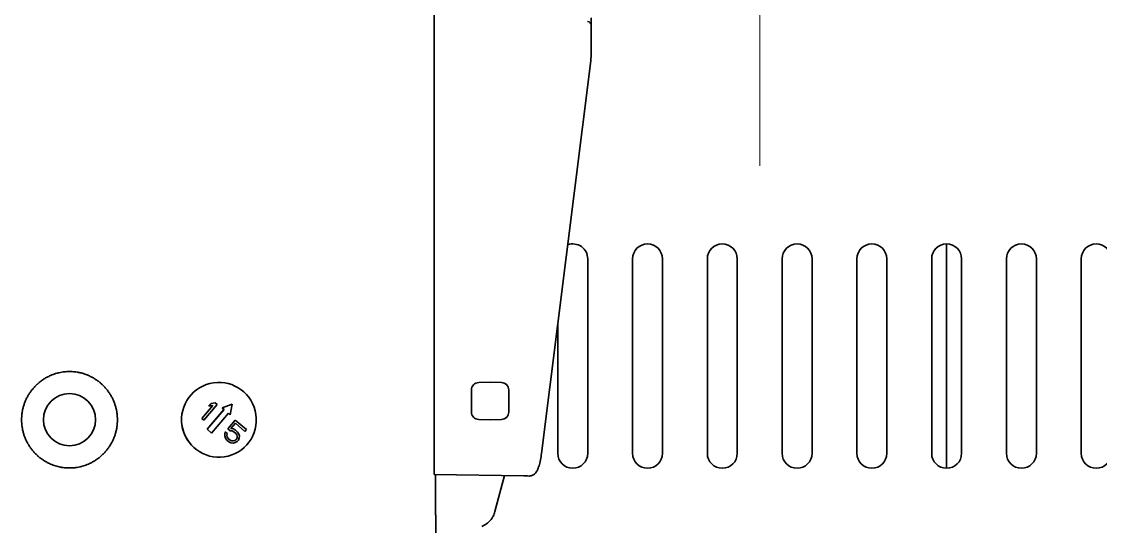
# Model space of a CAD drawing. Extents: x 6336 to 10269, y -393 to 2899.
# Drawn here: x 8605.7 to 8894.2, y 2375.2 to 2510.2 of the extents above; entities that cross this region are included whole.
import ezdxf

# ---------------------------------------------------------------- set-up
doc = ezdxf.new("R2010")
doc.units = 0
doc.header["$LTSCALE"] = 5
doc.layers.get('0').update_dxf_attribs({"linetype": 'CONTINUOUS', "lineweight": 0})
doc.layers.add('1', color=7, linetype='CONTINUOUS', true_color=0xffffff)

msp = doc.modelspace()

# ---------------------------------------------------------------- linework, layer by layer
at = {"color": 6}
msp.add_line((8803.07, 2571.63), (8803.07, 2471.63), dxfattribs=at)
at = {"layer": '1', "color": 7, "linetype": 'Continuous', "lineweight": 35}
for p, q in [((8715.97, 2684.06), (8715.97, 2424.44)), ((8757.97, 2511.18), (8757.97, 2509.17)), ((8757.97, 2509.17), (8757.97, 2500.85)), ((8744.7, 2394.72), (8757.9, 2499.69)), ((8853.07, 2450.73), (8853.07, 2390.73)), ((8757.07, 2394.73), (8757.07, 2446.73)), ((8769.07, 2446.73), (8769.07, 2394.73)), ((8777.07, 2394.73), (8777.07, 2446.73)), ((8789.07, 2446.73), (8789.07, 2394.73)), ((8797.07, 2394.73), (8797.07, 2446.73)), ((8809.07, 2394.73), (8809.07, 2446.73)), ((8817.07, 2446.73), (8817.07, 2394.73)), ((8829.07, 2394.73), (8829.07, 2446.73)), ((8837.07, 2446.73), (8837.07, 2394.73)), ((8849.07, 2394.73), (8849.07, 2446.73)), ((8857.07, 2446.73), (8857.07, 2394.73)), ((8869.07, 2394.73), (8869.07, 2446.73)), ((8877.07, 2446.73), (8877.07, 2394.73)), ((8889.07, 2394.73), (8889.07, 2446.73)), ((8749.07, 2429.5), (8749.07, 2394.73)), ((8715.97, 2421.51), (8715.97, 2424.44)), ((8715.97, 2421.51), (8715.97, 2419.25)), ((8715.97, 2416.32), (8715.97, 2419.25)), ((8715.97, 2416.32), (8715.97, 2401.24)), ((8656.01, 2413.4), (8656.01, 2413.4)), ((8727.94, 2413.67), (8730.97, 2413.73)), ((8730.97, 2413.73), (8734.01, 2413.67)), ((8725.97, 2411.67), (8725.97, 2405.78)), ((8735.97, 2411.67), (8735.97, 2405.78)), ((8653.83, 2404.01), (8656.8, 2407.49)), ((8656.8, 2407.49), (8653.84, 2404.02)), ((8654.36, 2403.57), (8657.93, 2407.75)), ((8655.74, 2407.31), (8656.35, 2408.02)), ((8656.35, 2408.02), (8655.74, 2407.31)), ((8656.8, 2407.49), (8655.74, 2407.31)), ((8655.74, 2407.31), (8655.74, 2407.31)), ((8657.41, 2408.2), (8656.35, 2408.02)), ((8656.35, 2408.02), (8656.35, 2408.02)), ((8656.8, 2407.49), (8656.8, 2407.49)), ((8656.8, 2407.49), (8656.8, 2407.49)), ((8657.93, 2407.75), (8657.41, 2408.2)), ((8659.29, 2406.92), (8662.01, 2407.88)), ((8659.29, 2406.92), (8659.29, 2406.92)), ((8659.79, 2406.49), (8659.29, 2406.92)), ((8659.29, 2406.92), (8659.8, 2406.49)), ((8661.48, 2405.05), (8662.01, 2407.89)), ((8662.01, 2407.88), (8662.01, 2407.89)), ((8662.01, 2407.88), (8662.01, 2407.89)), ((8653.83, 2404.01), (8653.84, 2404.02)), ((8654.36, 2403.57), (8653.83, 2404.01)), ((8653.84, 2404.02), (8654.36, 2403.57)), ((8659.8, 2406.49), (8655.25, 2401.16)), ((8655.25, 2401.16), (8659.79, 2406.49)), ((8656.43, 2400.16), (8660.98, 2405.48)), ((8659.79, 2406.49), (8659.8, 2406.49)), ((8661.48, 2405.05), (8660.97, 2405.48)), ((8660.98, 2405.48), (8661.48, 2405.05)), ((8661.48, 2405.05), (8661.48, 2405.05)), ((8730.97, 2403.73), (8727.94, 2403.78)), ((8734.01, 2403.78), (8730.97, 2403.73)), ((8654.36, 2403.57), (8654.36, 2403.57)), ((8656.43, 2400.16), (8655.25, 2401.16)), ((8655.25, 2401.16), (8656.43, 2400.16)), ((8655.25, 2401.16), (8655.25, 2401.16)), ((8660.83, 2401.27), (8662.81, 2403.59)), ((8662.81, 2403.59), (8660.83, 2401.27)), ((8660.83, 2401.27), (8660.83, 2401.27)), ((8661.44, 2400.75), (8660.83, 2401.27)), ((8660.83, 2401.27), (8661.44, 2400.75)), ((8661.44, 2400.75), (8661.44, 2400.75)), ((8662.02, 2400.72), (8661.44, 2400.75)), ((8661.44, 2400.75), (8662.02, 2400.72)), ((8661.65, 2401.35), (8662.87, 2402.77)), ((8662.31, 2401.24), (8661.65, 2401.35)), ((8662.83, 2400.96), (8662.31, 2401.24)), ((8662.81, 2403.59), (8662.81, 2403.59)), ((8665.77, 2401.06), (8662.81, 2403.59)), ((8663.35, 2400.51), (8662.83, 2400.96)), ((8665.39, 2400.61), (8662.86, 2402.77)), ((8662.87, 2402.77), (8665.39, 2400.61)), ((8665.39, 2400.61), (8665.77, 2401.06)), ((8715.97, 2398.29), (8715.97, 2401.24)), ((8656.43, 2400.16), (8656.43, 2400.16)), ((8659.98, 2399.39), (8660.02, 2399.97)), ((8660.02, 2399.97), (8659.98, 2399.39)), ((8660.18, 2398.75), (8659.98, 2399.39)), ((8659.98, 2399.39), (8660.19, 2398.75)), ((8659.98, 2399.39), (8659.98, 2399.39)), ((8660.02, 2399.97), (8660.15, 2400.47)), ((8660.15, 2400.47), (8660.02, 2399.97)), ((8660.02, 2399.97), (8660.02, 2399.97)), ((8660.15, 2400.47), (8660.15, 2400.47)), ((8660.67, 2400.03), (8660.15, 2400.47)), ((8660.54, 2398.29), (8660.18, 2398.75)), ((8660.18, 2398.75), (8660.19, 2398.75)), ((8660.19, 2398.75), (8660.55, 2398.29)), ((8660.54, 2399.52), (8660.67, 2400.03)), ((8660.65, 2399.12), (8660.54, 2399.52)), ((8661.07, 2397.84), (8660.54, 2398.29)), ((8660.54, 2398.29), (8660.55, 2398.29)), ((8660.55, 2398.29), (8661.07, 2397.84)), ((8660.93, 2398.73), (8660.65, 2399.12)), ((8661.45, 2398.29), (8660.93, 2398.73)), ((8661.87, 2398.08), (8661.45, 2398.29)), ((8662.29, 2398.03), (8661.87, 2398.08)), ((8662.02, 2400.72), (8662.02, 2400.72)), ((8662.44, 2400.51), (8662.02, 2400.72)), ((8662.02, 2400.72), (8662.45, 2400.51)), ((8662.69, 2398.15), (8662.29, 2398.03)), ((8662.29, 2398.03), (8662.29, 2398.03)), ((8662.44, 2400.51), (8662.45, 2400.51)), ((8662.97, 2400.07), (8662.44, 2400.51)), ((8662.45, 2400.51), (8662.97, 2400.07)), ((8662.69, 2398.15), (8663, 2398.34)), ((8663, 2398.34), (8662.69, 2398.15)), ((8662.69, 2398.15), (8662.69, 2398.15)), ((8662.81, 2397.59), (8663.36, 2397.88)), ((8662.97, 2400.07), (8662.97, 2400.07)), ((8663.24, 2399.68), (8662.97, 2400.07)), ((8662.97, 2400.07), (8663.24, 2399.68)), ((8663, 2398.34), (8663.15, 2398.52)), ((8663.16, 2398.52), (8663, 2398.34)), ((8663, 2398.34), (8663, 2398.34)), ((8663.15, 2398.52), (8663.29, 2398.86)), ((8663.15, 2398.52), (8663.16, 2398.52)), ((8663.3, 2398.86), (8663.16, 2398.52)), ((8663.24, 2399.68), (8663.24, 2399.68)), ((8663.35, 2399.28), (8663.24, 2399.68)), ((8663.24, 2399.68), (8663.35, 2399.28)), ((8663.29, 2398.86), (8663.35, 2399.28)), ((8663.29, 2398.86), (8663.3, 2398.86)), ((8663.35, 2399.28), (8663.3, 2398.86)), ((8663.71, 2400.05), (8663.35, 2400.51)), ((8663.35, 2399.28), (8663.35, 2399.28)), ((8663.36, 2397.88), (8663.67, 2398.24)), ((8663.67, 2398.24), (8663.87, 2398.83)), ((8663.92, 2399.41), (8663.71, 2400.05)), ((8663.87, 2398.83), (8663.92, 2399.41)), ((8665.39, 2400.61), (8665.39, 2400.61)), ((8715.97, 2398.29), (8715.97, 2396.52)), ((8661.58, 2397.56), (8661.07, 2397.84)), ((8661.07, 2397.84), (8661.07, 2397.84)), ((8661.07, 2397.84), (8661.58, 2397.56)), ((8661.58, 2397.56), (8661.58, 2397.56)), ((8662.24, 2397.45), (8661.58, 2397.56)), ((8661.58, 2397.56), (8662.25, 2397.45)), ((8662.81, 2397.59), (8662.24, 2397.45)), ((8662.24, 2397.45), (8662.25, 2397.45)), ((8662.81, 2397.59), (8662.81, 2397.59)), ((8662.81, 2397.59), (8662.81, 2397.59)), ((8715.97, 2393.56), (8715.97, 2396.52)), ((8660.86, 2394), (8660.86, 2394)), ((8715.97, 2393.56), (8715.97, 2390.61)), ((8715.97, 2389.11), (8715.97, 2390.61)), ((8739.98, 2388.69), (8715.97, 2389.11)), ((8734.85, 2388.78), (8732.27, 2379.17)), ((8740.95, 2388.67), (8739.98, 2388.69)), ((8741.48, 2388.66), (8740.95, 2388.67))]:
    msp.add_line(p, q, dxfattribs=at)
msp.add_circle((8618.47, 2403.73), 6.97, dxfattribs=at)
for centre, radius, start, end in [((8756.97, 2509.17), 1, 0, 85), ((8753.07, 2446.73), 4, 0, 109.8675), ((8773.07, 2446.73), 4, 0, 180), ((8793.07, 2446.73), 4, 0, 180), ((8813.07, 2446.73), 4, 0, 180), ((8833.07, 2446.73), 4, 0, 180), ((8853.07, 2446.73), 4, 0, 180), ((8873.07, 2446.73), 4, 0, 180), ((8893.07, 2446.73), 4, 0, 180), ((8727.97, 2411.67), 2, 91, 180), ((8733.97, 2411.67), 2, 0, 89), ((8727.97, 2405.78), 2, 180, 269), ((8733.97, 2405.78), 2, 271, 0), ((8753.07, 2394.73), 4, 180, 0), ((8773.07, 2394.73), 4, 180, 0), ((8793.07, 2394.73), 4, 180, 0), ((8813.07, 2394.73), 4, 180, 0), ((8833.07, 2394.73), 4, 180, 0), ((8853.07, 2394.73), 4, 180, 0), ((8873.07, 2394.73), 4, 180, 0), ((8893.07, 2394.73), 4, 180, 0)]:
    msp.add_arc(centre, radius, start, end, dxfattribs=at)
msp.add_ellipse((8658.43, 2403.7), major_axis=(2.43, -9.7), ratio=0.999838, start_param=3.141683, end_param=6.283177, dxfattribs=at)
msp.add_ellipse((8658.44, 2403.7), major_axis=(-2.43, 9.7), ratio=0.999838, dxfattribs=at)
for points, degree in [([(8757.9, 2499.64), (8757.97, 2500.86)], 1), ([(8716.38, 2389.11), (8716.4, 2380.96), (8716.42, 2372.65)], 2)]:
    msp.add_open_spline(points, degree=degree, dxfattribs=at)
for points, knots in [([(8613.11, 2415.41), (8612.83, 2415.28), (8612.56, 2415.14), (8612.03, 2414.84), (8611.5, 2414.53), (8610.76, 2414), (8610.28, 2413.61), (8610, 2413.36), (8609.94, 2413.31), (8609.83, 2413.21), (8609.77, 2413.16), (8609.6, 2413), (8609.49, 2412.89), (8609.17, 2412.56), (8608.76, 2412.11), (8608.19, 2411.4), (8607.67, 2410.65), (8607.36, 2410.13), (8607.18, 2409.79), (8607.14, 2409.72), (8607.07, 2409.58), (8606.97, 2409.38), (8606.87, 2409.17), (8606.68, 2408.75), (8606.45, 2408.19), (8606.16, 2407.32), (8606.01, 2406.73), (8605.91, 2406.29), (8605.87, 2406.06), (8605.83, 2405.84), (8605.81, 2405.68), (8605.8, 2405.61), (8605.74, 2405.23), (8605.71, 2404.92), (8605.66, 2404.31), (8605.64, 2403.71), (8605.68, 2402.8), (8605.74, 2402.19), (8605.8, 2401.74), (8605.83, 2401.59), (8605.87, 2401.36), (8605.88, 2401.28), (8605.91, 2401.13), (8605.99, 2400.76), (8606.08, 2400.39), (8606.25, 2399.8), (8606.44, 2399.22), (8606.79, 2398.38), (8607.06, 2397.83), (8607.24, 2397.5), (8607.28, 2397.43), (8607.35, 2397.3), (8607.39, 2397.23), (8607.51, 2397.03), (8607.59, 2396.9), (8607.84, 2396.51), (8608.18, 2396.01), (8608.75, 2395.3), (8609.37, 2394.63), (8609.81, 2394.21), (8610.1, 2393.95), (8610.16, 2393.9), (8610.27, 2393.8), (8610.45, 2393.66), (8610.63, 2393.51), (8611, 2393.24), (8611.5, 2392.88), (8612.28, 2392.41), (8612.82, 2392.13), (8613.1, 2392)], [0, 0, 0, 0, 0.03125, 0.03125, 0.0625, 0.09375, 0.125, 0.125, 0.132813, 0.132813, 0.140625, 0.140625, 0.15625, 0.15625, 0.1875, 0.21875, 0.25, 0.28125, 0.28125, 0.289063, 0.289063, 0.296875, 0.3125, 0.3125, 0.34375, 0.375, 0.40625, 0.40625, 0.421875, 0.429688, 0.429688, 0.4375, 0.4375, 0.46875, 0.46875, 0.5, 0.53125, 0.5625, 0.5625, 0.578125, 0.578125, 0.585938, 0.585938, 0.59375, 0.625, 0.625, 0.65625, 0.6875, 0.71875, 0.71875, 0.726563, 0.726563, 0.734375, 0.734375, 0.75, 0.75, 0.78125, 0.8125, 0.84375, 0.875, 0.875, 0.882813, 0.882813, 0.890625, 0.90625, 0.90625, 0.9375, 0.96875, 1, 1, 1, 1]), ([(8623.84, 2415.41), (8623.42, 2415.6), (8622.56, 2415.95), (8621.67, 2416.2), (8621.16, 2416.31), (8621.11, 2416.32), (8620.99, 2416.34), (8620.82, 2416.38), (8620.65, 2416.41), (8620.31, 2416.46), (8620.08, 2416.5), (8619.4, 2416.57), (8618.94, 2416.6), (8618.01, 2416.6), (8617.09, 2416.55), (8616.18, 2416.4), (8615.67, 2416.28), (8615.61, 2416.27), (8615.5, 2416.24), (8615.33, 2416.2), (8614.94, 2416.1), (8614.61, 2416), (8613.96, 2415.77), (8613.53, 2415.6), (8613.11, 2415.41)], [0, 0, 0, 0, 0.125, 0.25, 0.25, 0.265625, 0.265625, 0.28125, 0.3125, 0.3125, 0.375, 0.375, 0.5, 0.5, 0.625, 0.75, 0.75, 0.765625, 0.765625, 0.78125, 0.8125, 0.875, 0.875, 1, 1, 1, 1]), ([(8623.84, 2392), (8624.12, 2392.13), (8624.39, 2392.27), (8624.93, 2392.57), (8625.45, 2392.88), (8626.19, 2393.41), (8626.67, 2393.79), (8626.95, 2394.05), (8627.01, 2394.1), (8627.13, 2394.2), (8627.18, 2394.25), (8627.35, 2394.41), (8627.46, 2394.52), (8627.78, 2394.85), (8628.19, 2395.29), (8628.76, 2396.01), (8629.28, 2396.76), (8629.59, 2397.28), (8629.77, 2397.62), (8629.81, 2397.69), (8629.88, 2397.83), (8629.98, 2398.03), (8630.08, 2398.24), (8630.27, 2398.66), (8630.5, 2399.22), (8630.79, 2400.08), (8630.94, 2400.67), (8631.03, 2401.12), (8631.08, 2401.35), (8631.12, 2401.57), (8631.14, 2401.73), (8631.15, 2401.8), (8631.21, 2402.18), (8631.24, 2402.49), (8631.28, 2403.09), (8631.3, 2403.7), (8631.27, 2404.61), (8631.21, 2405.22), (8631.14, 2405.67), (8631.12, 2405.82), (8631.08, 2406.05), (8631.06, 2406.13), (8631.03, 2406.28), (8630.95, 2406.65), (8630.86, 2407.02), (8630.69, 2407.61), (8630.5, 2408.19), (8630.15, 2409.03), (8629.88, 2409.58), (8629.66, 2409.98), (8629.59, 2410.11), (8629.43, 2410.38), (8629.35, 2410.51), (8629.11, 2410.9), (8628.76, 2411.4), (8628.19, 2412.11), (8627.58, 2412.78), (8627.13, 2413.2), (8626.79, 2413.51), (8626.67, 2413.61), (8626.43, 2413.8), (8626.31, 2413.89), (8625.94, 2414.17), (8625.44, 2414.52), (8624.66, 2415), (8624.11, 2415.28), (8623.84, 2415.41)], [0, 0, 0, 0, 0.03125, 0.03125, 0.0625, 0.09375, 0.125, 0.125, 0.132812, 0.132812, 0.140625, 0.140625, 0.15625, 0.15625, 0.1875, 0.21875, 0.25, 0.28125, 0.28125, 0.289062, 0.289062, 0.296875, 0.3125, 0.3125, 0.34375, 0.375, 0.40625, 0.40625, 0.421875, 0.429687, 0.429687, 0.4375, 0.4375, 0.46875, 0.46875, 0.5, 0.53125, 0.5625, 0.5625, 0.578125, 0.578125, 0.585937, 0.585937, 0.59375, 0.625, 0.625, 0.65625, 0.6875, 0.71875, 0.71875, 0.734375, 0.734375, 0.75, 0.75, 0.78125, 0.8125, 0.84375, 0.875, 0.875, 0.890625, 0.890625, 0.90625, 0.90625, 0.9375, 0.96875, 1, 1, 1, 1]), ([(8741.48, 2388.66), (8741.8, 2388.68), (8742.36, 2388.79), (8743.01, 2389.29), (8743.47, 2389.92), (8743.88, 2390.81), (8744.27, 2392.11), (8744.53, 2393.5), (8744.66, 2394.44), (8744.7, 2394.72)], [0, 0, 0, 0, 0.112809, 0.221177, 0.342381, 0.507281, 0.705354, 0.912323, 1, 1, 1, 1]), ([(8613.1, 2392), (8613.52, 2391.8), (8614.38, 2391.46), (8615.27, 2391.21), (8615.78, 2391.1), (8615.84, 2391.08), (8615.95, 2391.06), (8616.12, 2391.03), (8616.29, 2391), (8616.63, 2390.94), (8616.86, 2390.91), (8617.55, 2390.83), (8618.01, 2390.81), (8618.94, 2390.81), (8619.86, 2390.86), (8620.77, 2391.01), (8621.28, 2391.12), (8621.34, 2391.13), (8621.45, 2391.16), (8621.62, 2391.2), (8622.01, 2391.31), (8622.34, 2391.41), (8622.99, 2391.63), (8623.42, 2391.8), (8623.84, 2392)], [0, 0, 0, 0, 0.125, 0.25, 0.25, 0.265625, 0.265625, 0.28125, 0.3125, 0.3125, 0.375, 0.375, 0.5, 0.5, 0.625, 0.75, 0.75, 0.765625, 0.765625, 0.78125, 0.8125, 0.875, 0.875, 1, 1, 1, 1]), ([(8728.78, 2375.19), (8729, 2375.28), (8729.2, 2375.38), (8729.6, 2375.6), (8729.79, 2375.72), (8730.07, 2375.92), (8730.16, 2375.99), (8730.29, 2376.1), (8730.34, 2376.13), (8730.42, 2376.21), (8730.47, 2376.25), (8730.68, 2376.44), (8730.84, 2376.6), (8731.14, 2376.95), (8731.28, 2377.12), (8731.47, 2377.41), (8731.54, 2377.5), (8731.63, 2377.65), (8731.66, 2377.7), (8731.71, 2377.8), (8731.74, 2377.85), (8731.88, 2378.1), (8732.07, 2378.52), (8732.21, 2378.95), (8732.27, 2379.17)], [0, 0, 0, 0, 0.125, 0.125, 0.25, 0.25, 0.3125, 0.3125, 0.34375, 0.34375, 0.375, 0.375, 0.5, 0.5, 0.625, 0.625, 0.6875, 0.6875, 0.71875, 0.71875, 0.75, 0.75, 0.875, 1, 1, 1, 1])]:
    msp.add_open_spline(points, degree=3, knots=knots, dxfattribs=at)

doc.saveas('drawing.dxf')
